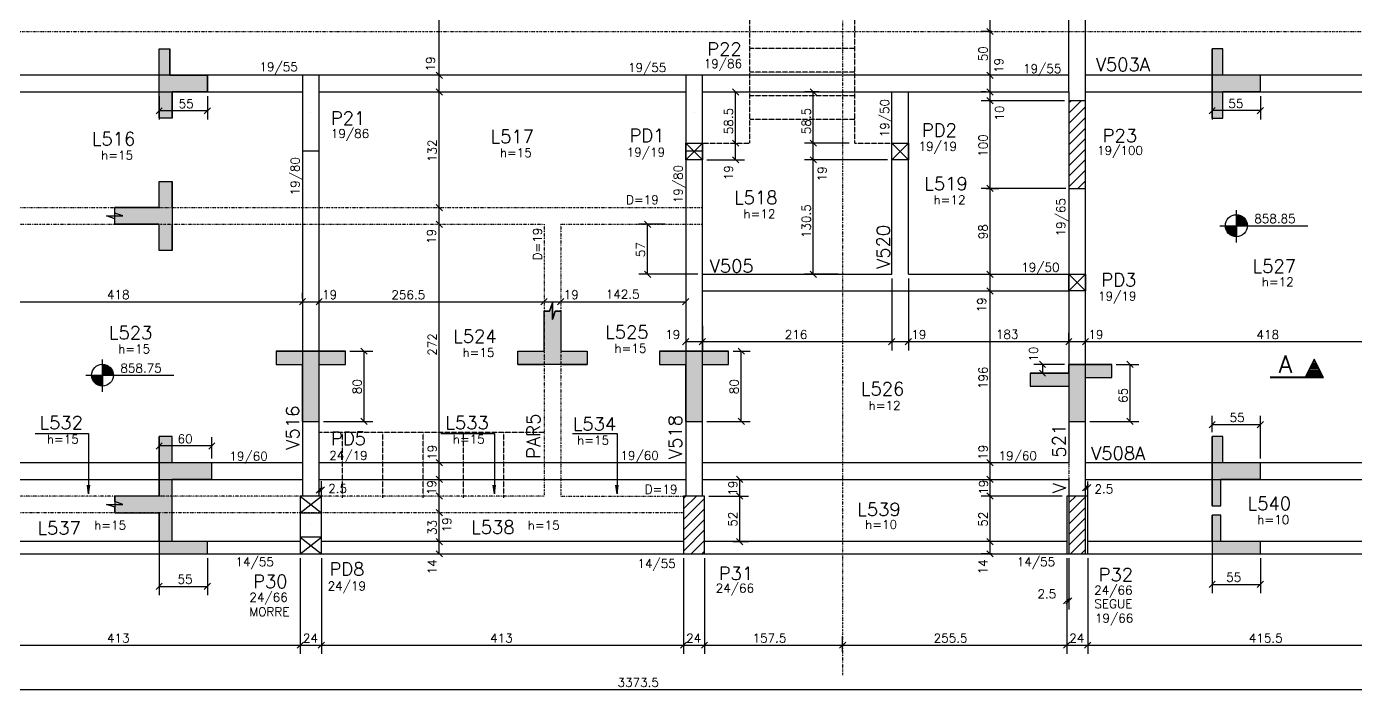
# Model space of a CAD drawing. Extents: x 715 to 5965, y 191 to 4191.
# Drawn here: x 2363 to 3879, y 2534 to 3290 of the extents above; entities that cross this region are included whole.
import ezdxf

# ---------------------------------------------------------------- set-up
doc = ezdxf.new("R2010")
doc.units = 0
doc.header["$MEASUREMENT"] = 0
doc.linetypes.add('ESTILO_TQS_0004', pattern=[2, 0.5, -0.4, 0.1, -0.4, 0.1, -0.5])
doc.linetypes.add('ESTILO_TQS_0005', pattern=[0.4, 0.3, -0.1])
for name, color, linetype in [('2', 2, 'CONTINUOUS'), ('3', 3, 'CONTINUOUS'), ('4', 4, 'CONTINUOUS'), ('6', 6, 'CONTINUOUS'), ('7', 7, 'CONTINUOUS'), ('8', 8, 'CONTINUOUS'), ('9', 9, 'CONTINUOUS')]:
    doc.layers.add(name, color=color, linetype=linetype)
doc.styles.get("Standard").update_dxf_attribs({"font": 'ROMANS.SHX'})

msp = doc.modelspace()

# ---------------------------------------------------------------- linework, layer by layer
at = {"layer": '2', "linetype": 'Continuous'}
for p, q in [((3465.757839, 3281.079966), (3458.686771, 3288.151034)), ((3465.757839, 3281.079966), (3458.686771, 3288.151034)), ((2837.57233, 3231.079966), (2830.501263, 3238.151034)), ((2837.57233, 3231.079966), (2830.501263, 3238.151034)), ((3465.757839, 3231.079966), (3458.686771, 3238.151034)), ((3465.757839, 3231.079966), (3458.686771, 3238.151034)), ((2837.57233, 3212.079966), (2830.501263, 3219.151034)), ((2837.57233, 3212.079966), (2830.501263, 3219.151034)), ((2837.57233, 3212.079966), (2830.501263, 3219.151034)), ((3175.588624, 3212.079966), (3168.517556, 3219.151034)), ((3264.173933, 3212.079966), (3257.102866, 3219.151034)), ((3465.757839, 3212.079966), (3458.686771, 3219.151034)), ((3465.757839, 3212.079966), (3458.686771, 3219.151034)), ((3465.757839, 3202.079966), (3458.686771, 3209.151034)), ((3465.757839, 3202.079966), (3458.686771, 3209.151034)), ((3719.061385, 3197.865238), (3711.990317, 3190.79417)), ((3774.061385, 3197.865238), (3766.990317, 3190.79417)), ((2518.148264, 3197.670561), (2511.077196, 3190.599493)), ((2573.148264, 3197.670561), (2566.077196, 3190.599493)), ((2687.6105, 3191.6155), (2687.6105, 3191.6155)), ((3124.6105, 3191.6155), (3124.6105, 3191.6155)), ((3175.588624, 3153.579966), (3168.517556, 3160.651034)), ((3175.588624, 3153.579966), (3168.517556, 3160.651034)), ((3264.173933, 3153.579966), (3257.102866, 3160.651034)), ((3264.173933, 3153.579966), (3257.102866, 3160.651034)), ((3561.6105, 3155.6155), (3561.6105, 3155.6155)), ((3175.588624, 3134.579966), (3168.517556, 3141.651034)), ((3264.173933, 3134.579966), (3257.102866, 3141.651034)), ((3264.173933, 3134.579966), (3257.102866, 3141.651034)), ((3465.757839, 3102.079966), (3458.686771, 3109.151034)), ((3465.757839, 3102.079966), (3458.686771, 3109.151034)), ((3465.757839, 3102.079966), (3458.686771, 3109.151034)), ((2837.57233, 3080.079966), (2830.501263, 3087.151034)), ((2837.57233, 3080.079966), (2830.501263, 3087.151034)), ((2837.57233, 3061.079966), (2830.501263, 3068.151034)), ((2837.57233, 3061.079966), (2830.501263, 3068.151034)), ((3075.204661, 3061.079966), (3068.133594, 3068.151034)), ((3075.204661, 3004.079966), (3068.133594, 3011.151034)), ((3264.173933, 3004.079966), (3257.102866, 3011.151034)), ((3465.757839, 3004.079966), (3458.686771, 3011.151034)), ((3465.757839, 3004.079966), (3458.686771, 3011.151034)), ((3465.757839, 2985.079966), (3458.686771, 2992.151034)), ((3465.757839, 2985.079966), (3458.686771, 2992.151034)), ((2674.574966, 2972.778948), (2681.646034, 2979.850016)), ((2674.574966, 2972.778948), (2681.646034, 2979.850016)), ((2693.574966, 2972.778948), (2700.646034, 2979.850016)), ((2693.574966, 2972.778948), (2700.646034, 2979.850016)), ((2950.074966, 2972.778948), (2957.146034, 2979.850016)), ((2950.074966, 2972.778948), (2957.146034, 2979.850016)), ((2969.074966, 2972.778948), (2976.146034, 2979.850016)), ((2969.074966, 2972.778948), (2976.146034, 2979.850016)), ((3111.574966, 2972.778948), (3118.646034, 2979.850016)), ((3111.574966, 2927.242188), (3118.646034, 2934.313256)), ((3130.574966, 2927.242188), (3137.646034, 2934.313256)), ((3130.574966, 2927.242188), (3137.646034, 2934.313256)), ((3346.575082, 2927.242188), (3353.64615, 2934.313256)), ((3346.575082, 2927.242188), (3353.64615, 2934.313256)), ((3365.575082, 2927.242188), (3372.64615, 2934.313256)), ((3365.575082, 2927.242188), (3372.64615, 2934.313256)), ((3548.574966, 2927.242188), (3555.646034, 2934.313256)), ((3548.574966, 2927.242188), (3555.646034, 2934.313256)), ((3567.574966, 2927.242188), (3574.646034, 2934.313256)), ((3567.574966, 2927.242188), (3574.646034, 2934.313256)), ((2751.854482, 2916.29555), (2744.783414, 2923.366618)), ((3181.987086, 2916.29555), (3174.916018, 2923.366618)), ((3518.501176, 2908.366618), (3525.572244, 2901.29555)), ((3518.501176, 2898.366618), (3525.572244, 2891.29555)), ((3625.433886, 2901.29555), (3618.362818, 2908.366618)), ((2751.854482, 2836.29555), (2744.783414, 2843.366618)), ((3181.987086, 2836.29555), (3174.916018, 2843.366618)), ((3625.433886, 2836.29555), (3618.362818, 2843.366618)), ((3711.990317, 2832.579481), (3719.061385, 2839.650549)), ((3711.990317, 2832.579481), (3719.061385, 2839.650549)), ((3766.990317, 2832.579481), (3774.061385, 2839.650549)), ((3766.990317, 2832.579481), (3774.061385, 2839.650549)), ((2518.148264, 2815.287384), (2511.077196, 2808.216316)), ((2578.148264, 2815.287384), (2571.077196, 2808.216316)), ((2837.57233, 2789.079966), (2830.501263, 2796.151034)), ((2837.57233, 2789.079966), (2830.501263, 2796.151034)), ((2837.57233, 2789.079966), (2830.501263, 2796.151034)), ((3465.757839, 2789.079966), (3458.686771, 2796.151034)), ((3465.757839, 2789.079966), (3458.686771, 2796.151034)), ((3465.757839, 2789.079966), (3458.686771, 2796.151034)), ((2837.57233, 2770.079966), (2830.501263, 2777.151034)), ((2837.57233, 2770.079966), (2830.501263, 2777.151034)), ((2837.57233, 2770.079966), (2830.501263, 2777.151034)), ((3180.296562, 2770.079966), (3173.225494, 2777.151034)), ((3465.757839, 2770.079966), (3458.686771, 2777.151034)), ((3465.757839, 2770.079966), (3458.686771, 2777.151034)), ((2700.646034, 2765.0201), (2693.574966, 2757.949032)), ((2703.146034, 2765.0201), (2696.074966, 2757.949032)), ((3574.646034, 2767.803087), (3567.574966, 2760.732019)), ((3577.146034, 2767.803087), (3570.074966, 2760.732019)), ((2837.57233, 2751.079966), (2830.501263, 2758.151034)), ((2837.57233, 2751.079966), (2830.501263, 2758.151034)), ((3180.296562, 2751.079966), (3173.225494, 2758.151034)), ((3180.296562, 2751.079966), (3173.225494, 2758.151034)), ((3465.757839, 2751.079966), (3458.686771, 2758.151034)), ((3465.757839, 2751.079966), (3458.686771, 2758.151034)), ((2837.57233, 2732.079966), (2830.501263, 2739.151034)), ((2837.57233, 2732.079966), (2830.501263, 2739.151034)), ((2687.6105, 2721.6155), (2687.6105, 2721.6155)), ((3124.6105, 2721.6155), (3124.6105, 2721.6155)), ((3561.6105, 2721.6155), (3561.6105, 2721.6155)), ((2837.57233, 2699.079966), (2830.501263, 2706.151034)), ((2837.57233, 2699.079966), (2830.501263, 2706.151034)), ((2837.57233, 2699.079966), (2830.501263, 2706.151034)), ((3180.296562, 2699.079966), (3173.225494, 2706.151034)), ((3465.757839, 2699.079966), (3458.686771, 2706.151034)), ((3465.757839, 2699.079966), (3458.686771, 2706.151034)), ((2837.57233, 2685.079966), (2830.501263, 2692.151034)), ((3465.757839, 2685.079966), (3458.686771, 2692.151034)), ((2511.077196, 2648.038343), (2518.148264, 2655.109411)), ((2511.077196, 2648.038343), (2518.148264, 2655.109411)), ((2566.077196, 2648.038343), (2573.148264, 2655.109411)), ((3711.990317, 2650.356923), (3719.061385, 2657.42799)), ((3711.990317, 2650.356923), (3719.061385, 2657.42799)), ((3766.990317, 2650.356923), (3774.061385, 2657.42799)), ((3553.146034, 2638.539676), (3546.074966, 2631.468608)), ((3555.646034, 2638.539676), (3548.574966, 2631.468608)), ((2672.074966, 2581.028585), (2679.146034, 2588.099652)), ((2672.074966, 2581.028585), (2679.146034, 2588.099652)), ((2696.074966, 2581.028585), (2703.146034, 2588.099652)), ((2696.074966, 2581.028585), (2703.146034, 2588.099652)), ((3109.074966, 2581.028585), (3116.146034, 2588.099652)), ((3109.074966, 2581.028585), (3116.146034, 2588.099652)), ((3133.074966, 2581.028585), (3140.146034, 2588.099652)), ((3133.074966, 2581.028585), (3140.146034, 2588.099652)), ((3290.574966, 2581.028585), (3297.646034, 2588.099652)), ((3290.574966, 2581.028585), (3297.646034, 2588.099652)), ((3546.074966, 2581.028585), (3553.146034, 2588.099652)), ((3546.074966, 2581.028585), (3553.146034, 2588.099652)), ((3570.074966, 2581.028585), (3577.146034, 2588.099652)), ((3570.074966, 2581.028585), (3577.146034, 2588.099652))]:
    msp.add_line(p, q, dxfattribs=at)
at = {"layer": '3', "linetype": 'Continuous'}
for p, q in [((3552.1105, 3215.6155), (3552.1105, 3386.6155)), ((3571.1105, 3205.6155), (3571.1105, 3386.6155)), ((3350.110616, 3007.6155), (3350.110616, 3215.6155)), ((3369.110616, 3007.6155), (3369.110616, 3215.6155)), ((3552.1105, 3191.486042), (3566.239958, 3205.6155)), ((3552.1105, 3203.506857), (3554.219143, 3205.6155)), ((3552.1105, 3179.465226), (3571.1105, 3198.465226)), ((3552.1105, 3167.444411), (3571.1105, 3186.444411)), ((3552.1105, 3155.423596), (3571.1105, 3174.423596)), ((3552.1105, 3143.40278), (3571.1105, 3162.40278)), ((3552.1105, 3131.381965), (3571.1105, 3150.381965)), ((3552.1105, 3119.36115), (3571.1105, 3138.36115)), ((3552.1105, 3107.340335), (3571.1105, 3126.340335)), ((3562.406481, 3105.6155), (3571.1105, 3114.319519)), ((3743.140028, 3043.891397), (3743.140028, 3080.746453)), ((3724.091134, 3062.998029), (3824.477898, 3062.998029)), ((3743.13998, 3062.205227), (3730.63998, 3062.205227)), ((3730.640028, 3062.998029), (3755.640028, 3062.998029)), ((3743.13998, 3061.412378), (3730.740974, 3061.412378)), ((3743.140028, 3075.498029), (3743.140028, 3050.498029)), ((3743.140028, 3074.890681), (3746.989153, 3074.890681)), ((3743.140028, 3074.097832), (3748.88849, 3074.097832)), ((3743.140028, 3073.304983), (3750.212286, 3073.304983)), ((3743.140028, 3072.512122), (3751.247547, 3072.512122)), ((3743.140028, 3071.719333), (3752.094887, 3071.719333)), ((3743.140028, 3070.926483), (3752.803896, 3070.926483)), ((3743.140028, 3070.133622), (3753.403232, 3070.133622)), ((3743.140028, 3069.340773), (3753.911255, 3069.340773)), ((3743.140028, 3068.547924), (3754.340408, 3068.547924)), ((3743.140028, 3067.755075), (3754.699466, 3067.755075)), ((3743.140028, 3066.962226), (3754.994772, 3066.962226)), ((3743.140028, 3066.169425), (3755.231045, 3066.169425)), ((3743.140028, 3065.376576), (3755.411623, 3065.376576)), ((3743.140028, 3064.583727), (3755.539034, 3064.583727)), ((3743.140028, 3063.790878), (3755.640028, 3063.790878)), ((3743.13998, 3060.619529), (3730.868337, 3060.619529)), ((3743.13998, 3059.82668), (3731.048963, 3059.82668)), ((3743.13998, 3059.033879), (3731.285236, 3059.033879)), ((3743.13998, 3058.240982), (3731.580541, 3058.240982)), ((3743.13998, 3057.448181), (3731.9396, 3057.448181)), ((3743.13998, 3056.655331), (3732.368753, 3056.655331)), ((3743.13998, 3055.862482), (3732.876775, 3055.862482)), ((3743.13998, 3055.069633), (3733.47616, 3055.069633)), ((3743.13998, 3054.276832), (3734.185121, 3054.276832)), ((3743.13998, 3053.483923), (3735.032461, 3053.483923)), ((3743.13998, 3052.691122), (3736.067722, 3052.691122)), ((3743.13998, 3051.898273), (3737.391517, 3051.898273)), ((3743.13998, 3051.105424), (3739.290903, 3051.105424)), ((3134.1105, 3007.6155), (3350.110616, 3007.6155)), ((3369.110616, 3007.6155), (3552.1105, 3007.6155)), ((3134.1105, 2988.6155), (3552.1105, 2988.6155)), ((2449.938842, 2873.351133), (2449.938842, 2910.206189)), ((2449.938842, 2904.957765), (2449.938842, 2879.957765)), ((2449.938842, 2904.350417), (2453.787967, 2904.350417)), ((2449.938842, 2903.557568), (2455.687305, 2903.557568)), ((2449.938842, 2902.764719), (2457.0111, 2902.764719)), ((2449.938842, 2901.971858), (2458.046362, 2901.971858)), ((2449.938842, 2901.179068), (2458.893701, 2901.179068)), ((2449.938842, 2900.386219), (2459.60271, 2900.386219)), ((2449.938842, 2899.593358), (2460.202047, 2899.593358)), ((2449.938842, 2898.800509), (2460.710069, 2898.800509)), ((2449.938842, 2898.00766), (2461.139223, 2898.00766)), ((2449.938842, 2897.214811), (2461.498281, 2897.214811)), ((2449.938842, 2896.421962), (2461.793586, 2896.421962)), ((2449.938842, 2895.629161), (2462.029859, 2895.629161)), ((2449.938842, 2894.836312), (2462.210437, 2894.836312)), ((2430.889949, 2892.457765), (2531.276712, 2892.457765)), ((2449.938795, 2891.664963), (2437.438795, 2891.664963)), ((2437.438842, 2892.457765), (2462.438842, 2892.457765)), ((2449.938795, 2890.872114), (2437.539789, 2890.872114)), ((2449.938795, 2890.079265), (2437.667152, 2890.079265)), ((2449.938795, 2889.286416), (2437.847778, 2889.286416)), ((2449.938795, 2888.493615), (2438.084051, 2888.493615)), ((2449.938795, 2887.700718), (2438.379356, 2887.700718)), ((2449.938795, 2886.907916), (2438.738414, 2886.907916)), ((2449.938795, 2886.115067), (2439.167568, 2886.115067)), ((2449.938795, 2885.322218), (2439.67559, 2885.322218)), ((2449.938795, 2884.529369), (2440.274974, 2884.529369)), ((2449.938795, 2883.736568), (2440.983936, 2883.736568)), ((2449.938795, 2882.943659), (2441.831276, 2882.943659)), ((2449.938795, 2882.150858), (2442.866537, 2882.150858)), ((2449.938795, 2881.358009), (2444.190332, 2881.358009)), ((2449.938795, 2880.56516), (2446.089717, 2880.56516)), ((2449.938842, 2894.043463), (2462.337848, 2894.043463)), ((2449.938842, 2893.250614), (2462.438842, 2893.250614)), ((3112.6105, 2739.965226), (3127.260774, 2754.6155)), ((3112.6105, 2751.986042), (3115.239958, 2754.6155)), ((3112.6105, 2727.944411), (3136.6105, 2751.944411)), ((3552.1105, 2746.715876), (3560.010124, 2754.6155)), ((3552.1105, 2734.695061), (3571.1105, 2753.695061)), ((3112.6105, 2715.923596), (3136.6105, 2739.923596)), ((3112.6105, 2703.90278), (3136.6105, 2727.90278)), ((3552.1105, 2722.674246), (3571.1105, 2741.674246)), ((3552.1105, 2710.65343), (3571.1105, 2729.65343)), ((3112.6105, 2691.881965), (3136.6105, 2715.881965)), ((3552.1105, 2698.632615), (3571.1105, 2717.632615)), ((3121.36485, 2688.6155), (3136.6105, 2703.86115)), ((3554.1142, 2688.6155), (3571.1105, 2705.6118)), ((3133.385665, 2688.6155), (3136.6105, 2691.840335)), ((3566.135015, 2688.6155), (3571.1105, 2693.590985))]:
    msp.add_line(p, q, dxfattribs=at)
at = {"layer": '3', "linetype": 'ESTILO_TQS_0004'}
for p, q in [((1398.6105, 3083.6155), (3134.1105, 3083.6155)), ((1443.6105, 3064.6155), (2953.6105, 3064.6155)), ((2953.6105, 3064.6155), (2953.6105, 2754.6155)), ((2972.6105, 3064.6155), (2972.6105, 2754.6155)), ((2972.6105, 3064.6155), (3134.1105, 3064.6155)), ((3552.1105, 2792.6155), (3552.1105, 2773.6155)), ((2972.6105, 2754.6155), (3112.6105, 2754.6155)), ((3112.6105, 2735.6155), (1655.612495, 2735.6155))]:
    msp.add_line(p, q, dxfattribs=at)
at = {"layer": '3', "linetype": 'Continuous'}
for points in [[(2678.1105, 3234.6155), (2260.1105, 3234.6155)], [(3115.1105, 3234.6155), (2697.1105, 3234.6155)], [(3552.1105, 3234.6155), (3134.1105, 3234.6155)], [(4008.1105, 3234.6155), (3571.1105, 3234.6155)], [(2260.1105, 3215.6155), (2678.1105, 3215.6155)], [(2697.1105, 3215.6155), (3115.1105, 3215.6155)], [(3134.1105, 3215.6155), (3552.1105, 3215.6155)], [(3552.1105, 3215.6155), (3552.1105, 3205.6155)], [(3571.1105, 3215.6155), (3989.1105, 3215.6155)], [(3571.1105, 3205.6155), (3571.1105, 3215.6155)], [(2678.1105, 3148.6155), (2678.1105, 2773.6155)], [(2697.1105, 2773.6155), (2697.1105, 3148.6155)], [(3115.1105, 3148.6155), (3115.1105, 2773.6155)], [(3134.1105, 2773.6155), (3134.1105, 3148.6155)], [(3552.1105, 3105.6155), (3552.1105, 2792.6155)], [(3571.1105, 2773.6155), (3571.1105, 3105.6155)], [(2678.1105, 2792.6155), (2260.1105, 2792.6155)], [(3115.1105, 2792.6155), (2697.1105, 2792.6155)], [(3552.1105, 2792.6155), (3134.1105, 2792.6155)], [(3989.1105, 2792.6155), (3571.1105, 2792.6155)], [(2260.1105, 2773.6155), (2678.1105, 2773.6155)], [(2678.1105, 2773.6155), (2678.1105, 2754.6155)], [(2697.1105, 2773.6155), (3115.1105, 2773.6155)], [(2697.1105, 2754.6155), (2697.1105, 2773.6155)], [(3115.1105, 2773.6155), (3115.1105, 2754.6155)], [(3134.1105, 2773.6155), (3552.1105, 2773.6155)], [(3134.1105, 2754.6155), (3134.1105, 2773.6155)], [(3552.1105, 2773.6155), (3552.1105, 2754.6155)], [(3571.1105, 2773.6155), (3989.1105, 2773.6155)], [(3571.1105, 2754.6155), (3571.1105, 2773.6155)], [(2675.6105, 2702.6155), (2262.6105, 2702.6155)], [(3112.6105, 2702.6155), (2699.6105, 2702.6155)], [(3549.6105, 2702.6155), (3136.6105, 2702.6155)], [(3989.1105, 2702.6155), (3573.6105, 2702.6155)], [(2262.6105, 2688.6155), (2675.6105, 2688.6155)], [(2699.6105, 2688.6155), (3112.6105, 2688.6155)], [(3136.6105, 2688.6155), (3549.6105, 2688.6155)], [(3573.6105, 2688.6155), (3989.1105, 2688.6155)]]:
    msp.add_lwpolyline(points, dxfattribs=at)
at = {"layer": '3', "linetype": 'ESTILO_TQS_0004'}
msp.add_lwpolyline([(2953.6105, 2754.6155), (1665.291712, 2754.6155), (1443.6105, 2964.451151)], dxfattribs=at)
at = {"layer": '3', "linetype": 'Continuous'}
for centre in [(3743.140028, 3062.998029), (2449.938842, 2892.457765)]:
    msp.add_circle(centre, 12.5, dxfattribs=at)
at = {"layer": '6', "linetype": 'Continuous'}
for p, q in [((2514.61273, 3234.6155), (2514.61273, 3264.6155)), ((2526.61273, 3234.6155), (2526.61273, 3264.6155)), ((3715.525851, 3234.6155), (3715.525851, 3264.6155)), ((3727.525851, 3234.6155), (3727.525851, 3264.6155)), ((2514.61273, 3215.6155), (2514.61273, 3234.6155)), ((2569.61273, 3234.6155), (2526.61273, 3234.6155)), ((2569.61273, 3215.6155), (2569.61273, 3234.6155)), ((3715.525851, 3215.6155), (3715.525851, 3234.6155)), ((3770.525851, 3234.6155), (3727.525851, 3234.6155)), ((3770.525851, 3215.6155), (3770.525851, 3234.6155)), ((2514.61273, 3185.6155), (2514.61273, 3215.6155)), ((2529.61273, 3185.6155), (2529.61273, 3215.6155)), ((2569.61273, 3215.6155), (2529.61273, 3215.6155)), ((3715.525851, 3185.6155), (3715.525851, 3215.6155)), ((3727.525851, 3185.6155), (3727.525851, 3215.6155)), ((3770.525851, 3215.6155), (3727.525851, 3215.6155)), ((2514.61273, 3083.6155), (2514.61273, 3113.6155)), ((2529.61273, 3083.6155), (2529.61273, 3113.6155)), ((2514.61273, 3083.6155), (2463.870416, 3083.6155)), ((2529.61273, 3083.6155), (2529.61273, 3064.6155)), ((2463.870416, 3064.6155), (2514.61273, 3064.6155)), ((2514.61273, 3034.6155), (2514.61273, 3064.6155)), ((2514.61273, 3063.6155), (2514.61273, 3063.6155)), ((2529.61273, 3034.6155), (2529.61273, 3064.6155)), ((2953.6105, 2919.831084), (2953.6105, 2965.590326)), ((2972.6105, 2965.590326), (2972.6105, 2919.831084)), ((2648.1105, 2919.831084), (2678.1105, 2919.831084)), ((2678.1105, 2919.831084), (2697.1105, 2919.831084)), ((2697.1105, 2919.831084), (2727.1105, 2919.831084)), ((2923.6105, 2919.831084), (2953.6105, 2919.831084)), ((2972.6105, 2919.831084), (3002.6105, 2919.831084)), ((3085.1105, 2919.831084), (3115.1105, 2919.831084)), ((3115.1105, 2919.831084), (3134.1105, 2919.831084)), ((3134.1105, 2919.831084), (3164.1105, 2919.831084)), ((3832.028605, 2910.73392), (3821.70126, 2890.079224)), ((3832.028605, 2910.538768), (3821.798809, 2890.079271)), ((3842.399402, 2889.99232), (3832.028605, 2910.73392)), ((3842.258354, 2890.079224), (3832.028605, 2910.538822)), ((2648.1105, 2904.831084), (2678.1105, 2904.831084)), ((2678.1105, 2839.831084), (2678.1105, 2904.831084)), ((2697.1105, 2839.831084), (2697.1105, 2904.831084)), ((2697.1105, 2904.831084), (2727.1105, 2904.831084)), ((2923.6105, 2904.831084), (2953.6105, 2904.831084)), ((2972.6105, 2904.831084), (2953.6105, 2904.831084)), ((2972.6105, 2904.831084), (3002.6105, 2904.831084)), ((3085.1105, 2904.831084), (3115.1105, 2904.831084)), ((3115.1105, 2839.831084), (3115.1105, 2904.831084)), ((3134.1105, 2839.831084), (3134.1105, 2904.831084)), ((3134.1105, 2904.831084), (3164.1105, 2904.831084)), ((3507.94329, 2894.831084), (3552.1105, 2894.831084)), ((3552.1105, 2904.831084), (3571.1105, 2904.831084)), ((3552.1105, 2894.831084), (3552.1105, 2904.831084)), ((3571.1105, 2904.831084), (3601.1105, 2904.831084)), ((3840.006156, 2894.778823), (3824.051054, 2894.778823)), ((3839.208354, 2896.374321), (3824.848803, 2896.374321)), ((3838.410606, 2897.969871), (3825.646551, 2897.969871)), ((3837.612857, 2899.565369), (3826.4443, 2899.565369)), ((3836.815103, 2901.160872), (3827.24206, 2901.160872)), ((3836.017354, 2902.756369), (3828.039809, 2902.756369)), ((3835.219605, 2904.351872), (3828.837557, 2904.351872)), ((3834.421857, 2905.947369), (3829.635306, 2905.947369)), ((3833.624102, 2907.54292), (3830.433054, 2907.54292)), ((3832.826354, 2909.138423), (3831.067403, 2909.138423)), ((3507.94329, 2879.831084), (3552.1105, 2879.831084)), ((3552.1105, 2879.831084), (3552.1105, 2839.831084)), ((3571.1105, 2839.831084), (3571.1105, 2889.831084)), ((3571.1105, 2889.831084), (3601.1105, 2889.831084)), ((3842.258354, 2890.079271), (3781.601651, 2890.079271)), ((3781.601651, 2889.99232), (3842.399402, 2889.99232)), ((3841.601654, 2891.587823), (3822.455509, 2891.587823)), ((3840.803905, 2893.18332), (3823.253305, 2893.18332)), ((2678.1105, 2839.831084), (2697.1105, 2839.831084)), ((3115.1105, 2839.831084), (3134.1105, 2839.831084)), ((3552.1105, 2839.831084), (3571.1105, 2839.831084)), ((2514.61273, 2792.6155), (2514.61273, 2822.6155)), ((2529.61273, 2792.6155), (2529.61273, 2822.6155)), ((3715.525851, 2792.6155), (3715.525851, 2822.6155)), ((3727.525851, 2792.6155), (3727.525851, 2822.6155)), ((2514.61273, 2773.6155), (2514.61273, 2792.6155)), ((2574.61273, 2792.6155), (2529.61273, 2792.6155)), ((2574.61273, 2773.6155), (2574.61273, 2792.6155)), ((3715.525851, 2773.6155), (3715.525851, 2792.6155)), ((3770.525851, 2792.6155), (3727.525851, 2792.6155)), ((3770.525851, 2773.6155), (3770.525851, 2792.6155)), ((2514.61273, 2773.6155), (2514.61273, 2773.6155)), ((2514.61273, 2754.6155), (2514.61273, 2773.6155)), ((2514.61273, 2773.6155), (2514.61273, 2773.6155)), ((2529.61273, 2733.6155), (2529.61273, 2773.6155)), ((2574.61273, 2773.6155), (2529.61273, 2773.6155)), ((3715.525851, 2773.6155), (3715.525851, 2773.6155)), ((3715.525851, 2743.6155), (3715.525851, 2773.6155)), ((3715.525851, 2773.6155), (3715.525851, 2773.6155)), ((3725.525851, 2743.6155), (3725.525851, 2773.6155)), ((3770.525851, 2773.6155), (3725.525851, 2773.6155)), ((2514.61273, 2754.6155), (2463.870416, 2754.6155)), ((2463.870416, 2735.6155), (2514.61273, 2735.6155)), ((2514.61273, 2702.6155), (2514.61273, 2735.6155)), ((2514.61273, 2734.6155), (2514.61273, 2734.6155)), ((2529.61273, 2702.6155), (2529.61273, 2733.6155)), ((3715.525851, 2732.6155), (3715.525851, 2732.6155)), ((3715.525851, 2702.6155), (3715.525851, 2732.6155)), ((3725.525851, 2702.6155), (3725.525851, 2732.6155)), ((2514.61273, 2702.6155), (2514.61273, 2702.6155)), ((2514.61273, 2702.6155), (2514.61273, 2688.6155)), ((2569.61273, 2702.6155), (2529.61273, 2702.6155)), ((2569.61273, 2688.6155), (2569.61273, 2702.6155)), ((3715.525851, 2702.6155), (3715.525851, 2702.6155)), ((3715.525851, 2702.6155), (3715.525851, 2688.6155)), ((3770.525851, 2702.6155), (3725.525851, 2702.6155)), ((3770.525851, 2688.6155), (3770.525851, 2702.6155)), ((2514.61273, 2688.6155), (2569.61273, 2688.6155)), ((3715.525851, 2688.6155), (3770.525851, 2688.6155))]:
    msp.add_line(p, q, dxfattribs=at)
at = {"layer": '7', "linetype": 'Continuous'}
for points in [[(2678.1105, 3148.6155), (2697.1105, 3148.6155), (2697.1105, 3234.6155), (2678.1105, 3234.6155), (2678.1105, 3148.6155)], [(3115.1105, 3148.6155), (3134.1105, 3148.6155), (3134.1105, 3234.6155), (3115.1105, 3234.6155), (3115.1105, 3148.6155)], [(3552.1105, 3105.6155), (3571.1105, 3105.6155), (3571.1105, 3205.6155), (3552.1105, 3205.6155), (3552.1105, 3105.6155)], [(3115.1105, 3157.1155), (3134.1105, 3157.1155), (3134.1105, 3138.1155), (3115.1105, 3138.1155), (3115.1105, 3157.1155)], [(3350.110616, 3157.1155), (3369.110616, 3157.1155), (3369.110616, 3138.1155), (3350.110616, 3138.1155), (3350.110616, 3157.1155)], [(3552.1105, 3007.6155), (3571.1105, 3007.6155), (3571.1105, 2988.6155), (3552.1105, 2988.6155), (3552.1105, 3007.6155)], [(2675.6105, 2688.6155), (2699.6105, 2688.6155), (2699.6105, 2754.6155), (2675.6105, 2754.6155), (2675.6105, 2688.6155)], [(2675.6105, 2735.6155), (2699.6105, 2735.6155), (2699.6105, 2754.6155), (2675.6105, 2754.6155), (2675.6105, 2735.6155)], [(3112.6105, 2688.6155), (3136.6105, 2688.6155), (3136.6105, 2754.6155), (3112.6105, 2754.6155), (3112.6105, 2688.6155)], [(3549.6105, 2688.6155), (3573.6105, 2688.6155), (3573.6105, 2754.6155), (3549.6105, 2754.6155), (3549.6105, 2688.6155)], [(3552.1105, 2688.6155), (3571.1105, 2688.6155), (3571.1105, 2754.6155), (3552.1105, 2754.6155), (3552.1105, 2688.6155)], [(2675.6105, 2688.6155), (2699.6105, 2688.6155), (2699.6105, 2707.6155), (2675.6105, 2707.6155), (2675.6105, 2688.6155)]]:
    msp.add_lwpolyline(points, dxfattribs=at)
at = {"layer": '8', "linetype": 'Continuous'}
for points in [[(2526.61273, 3264.6155), (2526.61273, 3234.6155), (2569.61273, 3234.6155), (2569.61273, 3215.6155), (2529.61273, 3215.6155), (2529.61273, 3185.6155), (2514.61273, 3185.6155), (2514.61273, 3264.6155), (2526.61273, 3264.6155)], [(3715.525851, 3185.6155), (3727.525851, 3185.6155), (3727.525851, 3215.6155), (3770.525851, 3215.6155), (3770.525851, 3234.6155), (3727.525851, 3234.6155), (3727.525851, 3264.6155), (3715.525851, 3264.6155), (3715.525851, 3185.6155)], [(2463.870416, 3083.6155), (2514.61273, 3083.6155), (2514.61273, 3113.6155), (2529.61273, 3113.6155), (2529.61273, 3034.6155), (2514.61273, 3034.6155), (2514.61273, 3064.6155), (2463.870416, 3064.6155), (2463.870416, 3083.6155)], [(2923.6105, 2919.831084), (2953.6105, 2919.831084), (2953.6105, 2965.590326), (2959.943827, 2965.590326), (2963.1105, 2975.090326), (2963.1105, 2956.090326), (2966.277155, 2965.590326), (2972.6105, 2965.590326), (2972.6105, 2919.831084), (3002.6105, 2919.831084), (3002.6105, 2904.831084), (2923.6105, 2904.831084), (2923.6105, 2919.831084)], [(2648.1105, 2919.831084), (2648.1105, 2904.831084), (2678.1105, 2904.831084), (2678.1105, 2839.831084), (2697.1105, 2839.831084), (2697.1105, 2904.831084), (2727.1105, 2904.831084), (2727.1105, 2919.831084), (2648.1105, 2919.831084)], [(3085.1105, 2919.831084), (3085.1105, 2904.831084), (3115.1105, 2904.831084), (3115.1105, 2839.831084), (3134.1105, 2839.831084), (3134.1105, 2904.831084), (3164.1105, 2904.831084), (3164.1105, 2919.831084), (3085.1105, 2919.831084)], [(3601.1105, 2904.831084), (3552.1105, 2904.831084), (3552.1105, 2894.831084), (3507.94329, 2894.831084), (3507.94329, 2879.831084), (3552.1105, 2879.831084), (3552.1105, 2839.831084), (3571.1105, 2839.831084), (3571.1105, 2889.831084), (3601.1105, 2889.831084), (3601.1105, 2904.831084)], [(2514.61273, 2822.6155), (2514.61273, 2754.6155), (2463.870416, 2754.6155), (2463.870416, 2735.6155), (2514.61273, 2735.6155), (2514.61273, 2702.6155), (2514.61273, 2688.6155), (2569.61273, 2688.6155), (2569.61273, 2702.6155), (2529.61273, 2702.6155), (2529.61273, 2773.6155), (2574.61273, 2773.6155), (2574.61273, 2792.6155), (2529.61273, 2792.6155), (2529.61273, 2822.6155), (2514.61273, 2822.6155)], [(3715.525851, 2743.6155), (3725.525851, 2743.6155), (3725.525851, 2773.6155), (3770.525851, 2773.6155), (3770.525851, 2792.6155), (3727.525851, 2792.6155), (3727.525851, 2822.6155), (3715.525851, 2822.6155), (3715.525851, 2773.6155), (3715.525851, 2743.6155)], [(3715.525851, 2688.6155), (3770.525851, 2688.6155), (3770.525851, 2702.6155), (3725.525851, 2702.6155), (3725.525851, 2732.6155), (3715.525851, 2732.6155), (3715.525851, 2702.6155), (3715.525851, 2688.6155)]]:
    msp.add_lwpolyline(points, dxfattribs=at)
for points in [[(2514.61273, 3264.6155), (2526.61273, 3264.6155), (2514.61273, 3185.6155)], [(2526.61273, 3264.6155), (2526.61273, 3234.6155), (2514.61273, 3185.6155)], [(3727.525851, 3185.6155), (3727.525851, 3264.6155), (3715.525851, 3264.6155)], [(3727.525851, 3185.6155), (3715.525851, 3264.6155), (3715.525851, 3185.6155)], [(3727.525851, 3185.6155), (3727.525851, 3264.6155), (3727.525851, 3215.6155)], [(3727.525851, 3264.6155), (3727.525851, 3234.6155), (3727.525851, 3215.6155)], [(2526.61273, 3234.6155), (2529.61273, 3185.6155), (2514.61273, 3185.6155)], [(2529.61273, 3185.6155), (2526.61273, 3234.6155), (2529.61273, 3215.6155)], [(2526.61273, 3234.6155), (2569.61273, 3234.6155), (2529.61273, 3215.6155)], [(2569.61273, 3234.6155), (2569.61273, 3215.6155), (2529.61273, 3215.6155)], [(3770.525851, 3215.6155), (3727.525851, 3234.6155), (3727.525851, 3215.6155)], [(3770.525851, 3215.6155), (3770.525851, 3234.6155), (3727.525851, 3234.6155)], [(2514.61273, 3113.6155), (2529.61273, 3113.6155), (2514.61273, 3083.6155)], [(2529.61273, 3113.6155), (2514.61273, 3034.6155), (2514.61273, 3083.6155)], [(2529.61273, 3113.6155), (2529.61273, 3034.6155), (2514.61273, 3034.6155)], [(2514.61273, 3064.6155), (2463.870416, 3064.6155), (2514.61273, 3083.6155)], [(2463.870416, 3064.6155), (2463.870416, 3083.6155), (2514.61273, 3083.6155)], [(2514.61273, 3034.6155), (2514.61273, 3064.6155), (2514.61273, 3083.6155)], [(2959.943827, 2965.590326), (2963.1105, 2975.090326), (2963.1105, 2956.090326)], [(2953.6105, 2919.831084), (2959.943827, 2965.590326), (2972.6105, 2919.831084)], [(2953.6105, 2919.831084), (2953.6105, 2965.590326), (2959.943827, 2965.590326)], [(2959.943827, 2965.590326), (2963.1105, 2956.090326), (2972.6105, 2919.831084)], [(2963.1105, 2956.090326), (2966.277155, 2965.590326), (2972.6105, 2919.831084)], [(2966.277155, 2965.590326), (2972.6105, 2965.590326), (2972.6105, 2919.831084)], [(2648.1105, 2919.831084), (2648.1105, 2904.831084), (2678.1105, 2904.831084)], [(2648.1105, 2919.831084), (2678.1105, 2904.831084), (2727.1105, 2919.831084)], [(2678.1105, 2904.831084), (2697.1105, 2904.831084), (2727.1105, 2919.831084)], [(2697.1105, 2904.831084), (2727.1105, 2904.831084), (2727.1105, 2919.831084)], [(2923.6105, 2904.831084), (2923.6105, 2919.831084), (3002.6105, 2904.831084)], [(2923.6105, 2919.831084), (2953.6105, 2919.831084), (3002.6105, 2904.831084)], [(3002.6105, 2904.831084), (2953.6105, 2919.831084), (2972.6105, 2919.831084)], [(3002.6105, 2919.831084), (3002.6105, 2904.831084), (2972.6105, 2919.831084)], [(3085.1105, 2919.831084), (3085.1105, 2904.831084), (3115.1105, 2904.831084)], [(3085.1105, 2919.831084), (3115.1105, 2904.831084), (3164.1105, 2919.831084)], [(3115.1105, 2904.831084), (3134.1105, 2904.831084), (3164.1105, 2919.831084)], [(3134.1105, 2904.831084), (3164.1105, 2904.831084), (3164.1105, 2919.831084)], [(2678.1105, 2839.831084), (2697.1105, 2839.831084), (2678.1105, 2904.831084)], [(2697.1105, 2839.831084), (2697.1105, 2904.831084), (2678.1105, 2904.831084)], [(3115.1105, 2839.831084), (3134.1105, 2839.831084), (3115.1105, 2904.831084)], [(3134.1105, 2839.831084), (3134.1105, 2904.831084), (3115.1105, 2904.831084)], [(3507.94329, 2879.831084), (3552.1105, 2879.831084), (3507.94329, 2894.831084)], [(3552.1105, 2879.831084), (3552.1105, 2894.831084), (3507.94329, 2894.831084)], [(3571.1105, 2839.831084), (3552.1105, 2904.831084), (3552.1105, 2894.831084)], [(3571.1105, 2889.831084), (3552.1105, 2904.831084), (3571.1105, 2839.831084)], [(3571.1105, 2889.831084), (3601.1105, 2904.831084), (3552.1105, 2904.831084)], [(3552.1105, 2839.831084), (3552.1105, 2894.831084), (3552.1105, 2879.831084)], [(3571.1105, 2839.831084), (3552.1105, 2894.831084), (3552.1105, 2839.831084)], [(3601.1105, 2889.831084), (3601.1105, 2904.831084), (3571.1105, 2889.831084)], [(2529.61273, 2702.6155), (2514.61273, 2822.6155), (2514.61273, 2735.6155)], [(2529.61273, 2773.6155), (2514.61273, 2822.6155), (2529.61273, 2702.6155)], [(2529.61273, 2773.6155), (2529.61273, 2822.6155), (2514.61273, 2822.6155)], [(2514.61273, 2735.6155), (2514.61273, 2822.6155), (2514.61273, 2754.6155)], [(2529.61273, 2792.6155), (2529.61273, 2822.6155), (2529.61273, 2773.6155)], [(3727.525851, 2822.6155), (3715.525851, 2822.6155), (3725.525851, 2773.6155)], [(3725.525851, 2773.6155), (3715.525851, 2822.6155), (3725.525851, 2743.6155)], [(3715.525851, 2822.6155), (3715.525851, 2773.6155), (3725.525851, 2743.6155)], [(3727.525851, 2792.6155), (3727.525851, 2822.6155), (3725.525851, 2773.6155)], [(2529.61273, 2773.6155), (2574.61273, 2773.6155), (2529.61273, 2792.6155)], [(2574.61273, 2773.6155), (2574.61273, 2792.6155), (2529.61273, 2792.6155)], [(3725.525851, 2773.6155), (3770.525851, 2773.6155), (3727.525851, 2792.6155)], [(3770.525851, 2773.6155), (3770.525851, 2792.6155), (3727.525851, 2792.6155)], [(3725.525851, 2743.6155), (3715.525851, 2773.6155), (3715.525851, 2743.6155)], [(2463.870416, 2754.6155), (2463.870416, 2735.6155), (2514.61273, 2754.6155)], [(2463.870416, 2735.6155), (2514.61273, 2735.6155), (2514.61273, 2754.6155)], [(2514.61273, 2688.6155), (2514.61273, 2735.6155), (2514.61273, 2702.6155)], [(2529.61273, 2702.6155), (2514.61273, 2735.6155), (2514.61273, 2688.6155)], [(3725.525851, 2732.6155), (3715.525851, 2732.6155), (3725.525851, 2702.6155)], [(3715.525851, 2732.6155), (3715.525851, 2702.6155), (3725.525851, 2702.6155)], [(2514.61273, 2688.6155), (2569.61273, 2688.6155), (2529.61273, 2702.6155)], [(2569.61273, 2688.6155), (2569.61273, 2702.6155), (2529.61273, 2702.6155)], [(3715.525851, 2702.6155), (3770.525851, 2688.6155), (3725.525851, 2702.6155)], [(3715.525851, 2702.6155), (3715.525851, 2688.6155), (3770.525851, 2688.6155)], [(3770.525851, 2688.6155), (3770.525851, 2702.6155), (3725.525851, 2702.6155)]]:
    msp.add_solid(points, dxfattribs=at)
at = {"layer": '9', "linetype": 'ESTILO_TQS_0004'}
for p, q in [((3294.1105, 3966.902051), (3294.1105, 2550.277091)), ((1116.41057, 3284.6155), (4997.668903, 3284.6155))]:
    msp.add_line(p, q, dxfattribs=at)
at = {"layer": '9', "linetype": 'Continuous'}
for p, q in [((2834.036797, 3234.6155), (2834.036797, 3386.6155)), ((3462.222305, 3284.6155), (3462.222305, 3386.6155)), ((3464.174724, 3284.6155), (3452.222305, 3284.6155)), ((3462.222305, 3234.6155), (3462.222305, 3284.6155)), ((2834.036797, 3215.6155), (2834.036797, 3234.6155)), ((3464.457499, 3234.6155), (3452.222305, 3234.6155)), ((3462.222305, 3215.6155), (3462.222305, 3234.6155)), ((2834.036797, 3083.6155), (2834.036797, 3215.6155)), ((3172.05309, 3157.1155), (3172.05309, 3215.6155)), ((3173.562577, 3215.6155), (3182.05309, 3215.6155)), ((3267.017766, 3215.6155), (3250.6384, 3215.6155)), ((3260.6384, 3157.1155), (3260.6384, 3215.6155)), ((3457.763869, 3215.6155), (3452.222305, 3215.6155)), ((3462.222305, 3205.6155), (3462.222305, 3215.6155)), ((2514.61273, 3210.6155), (2514.61273, 3184.135027)), ((2569.61273, 3210.6155), (2569.61273, 3184.135027)), ((3547.1105, 3205.6155), (3452.222305, 3205.6155)), ((3462.222305, 3105.6155), (3462.222305, 3205.6155)), ((3715.525851, 3210.6155), (3715.525851, 3184.329704)), ((3770.525851, 3210.6155), (3770.525851, 3184.329704)), ((2569.61273, 3194.135027), (2514.61273, 3194.135027)), ((3770.525851, 3194.329704), (3715.525851, 3194.329704)), ((3115.1105, 3157.1155), (3134.1105, 3138.1155)), ((3115.1105, 3138.1155), (3134.1105, 3157.1155)), ((3172.05309, 3138.1155), (3172.05309, 3157.1155)), ((3301.497707, 3157.1155), (3250.6384, 3157.1155)), ((3260.6384, 3138.1155), (3260.6384, 3157.1155)), ((3350.110616, 3157.1155), (3369.110616, 3138.1155)), ((3350.110616, 3138.1155), (3369.110616, 3157.1155)), ((3139.1105, 3138.1155), (3182.05309, 3138.1155)), ((3345.110616, 3138.1155), (3250.6384, 3138.1155)), ((3260.6384, 3007.6155), (3260.6384, 3138.1155)), ((3548.53636, 3105.6155), (3452.222305, 3105.6155)), ((3457.222305, 3105.6155), (3472.222305, 3105.6155)), ((3462.222305, 3007.6155), (3462.222305, 3105.6155)), ((2834.036797, 3064.6155), (2834.036797, 3083.6155)), ((2834.036797, 2792.6155), (2834.036797, 3064.6155)), ((3091.789286, 3064.6155), (3061.669128, 3064.6155)), ((3071.669128, 3007.6155), (3071.669128, 3064.6155)), ((3129.1105, 3007.6155), (3061.669128, 3007.6155)), ((3289.1105, 3007.6155), (3250.6384, 3007.6155)), ((3350.110616, 3002.6155), (3350.110616, 2920.777722)), ((3369.110616, 3002.6155), (3369.110616, 2920.777722)), ((3462.222305, 2988.6155), (3462.222305, 3007.6155)), ((3552.1105, 3007.6155), (3571.1105, 2988.6155)), ((3552.1105, 2988.6155), (3571.1105, 3007.6155)), ((2678.1105, 2979.961733), (2678.1105, 2986.314482)), ((2697.1105, 2976.100823), (2697.1105, 2986.314482)), ((3115.1105, 2988.024946), (3115.1105, 2966.314482)), ((3462.222305, 2792.6155), (3462.222305, 2988.6155)), ((2260.1105, 2976.314482), (2678.1105, 2976.314482)), ((2678.1105, 2976.314482), (2697.1105, 2976.314482)), ((2697.1105, 2976.314482), (2953.6105, 2976.314482)), ((2953.6105, 2976.314482), (2972.6105, 2976.314482)), ((2972.6105, 2976.314482), (3115.1105, 2976.314482)), ((3134.1105, 2948.635439), (3134.1105, 2920.777722)), ((3552.1105, 2930.590525), (3552.1105, 2940.777722)), ((3571.1105, 2934.119304), (3571.1105, 2940.777722)), ((3115.1105, 2932.381493), (3115.1105, 2920.777722)), ((3115.1105, 2930.777722), (3134.1105, 2930.777722)), ((3134.1105, 2933.482121), (3134.1105, 2920.777722)), ((3134.1105, 2930.777722), (3350.110616, 2930.777722)), ((3350.110616, 2930.777722), (3369.110616, 2930.777722)), ((3369.110616, 2930.777722), (3552.1105, 2930.777722)), ((3552.1105, 2930.777722), (3571.1105, 2930.777722)), ((3571.1105, 2930.777722), (3989.1105, 2930.777722)), ((2732.1105, 2919.831084), (2758.318948, 2919.831084)), ((2748.318948, 2839.831084), (2748.318948, 2919.831084)), ((3169.1105, 2919.831084), (3188.451552, 2919.831084)), ((3178.451552, 2839.831084), (3178.451552, 2919.831084)), ((3547.1105, 2904.831084), (3512.03671, 2904.831084)), ((3528.193047, 2894.831084), (3512.03671, 2894.831084)), ((3522.03671, 2904.831084), (3522.03671, 2894.831084)), ((3606.1105, 2904.831084), (3631.898352, 2904.831084)), ((3621.898352, 2839.831084), (3621.898352, 2904.831084)), ((2702.1105, 2839.831084), (2758.318948, 2839.831084)), ((3139.1105, 2839.831084), (3188.451552, 2839.831084)), ((3576.1105, 2839.831084), (3631.898352, 2839.831084)), ((3715.525851, 2827.6155), (3715.525851, 2846.115015)), ((3715.525851, 2827.6155), (3715.525851, 2846.115015)), ((3715.525851, 2836.115015), (3770.525851, 2836.115015)), ((3715.525851, 2836.115015), (3770.525851, 2836.115015)), ((3770.525851, 2797.6155), (3770.525851, 2846.115015)), ((3770.525851, 2797.6155), (3770.525851, 2846.115015)), ((2514.61273, 2797.6155), (2514.61273, 2821.75185)), ((2574.61273, 2797.6155), (2574.61273, 2821.75185)), ((2574.61273, 2811.75185), (2514.61273, 2811.75185)), ((2834.036797, 2773.6155), (2834.036797, 2792.6155)), ((3463.023455, 2792.6155), (3452.222305, 2792.6155)), ((3462.222305, 2773.6155), (3462.222305, 2792.6155)), ((2834.036797, 2702.6155), (2834.036797, 2773.6155)), ((2834.036797, 2754.6155), (2834.036797, 2773.6155)), ((3176.761028, 2754.6155), (3176.761028, 2773.6155)), ((3462.222305, 2754.6155), (3462.222305, 2773.6155)), ((3466.448818, 2773.6155), (3472.222305, 2773.6155)), ((2697.1105, 2759.6155), (2697.1105, 2771.484566)), ((2699.6105, 2761.484566), (2697.1105, 2761.484566)), ((2699.6105, 2754.6155), (2699.6105, 2771.484566)), ((3573.6105, 2764.267553), (3571.1105, 2764.267553)), ((3573.6105, 2754.6155), (3573.6105, 2771.118366)), ((2675.6105, 2754.6155), (2699.6105, 2735.6155)), ((2675.6105, 2735.6155), (2699.6105, 2754.6155)), ((2834.036797, 2735.6155), (2834.036797, 2754.6155)), ((3141.6105, 2754.6155), (3186.761028, 2754.6155)), ((3176.761028, 2702.6155), (3176.761028, 2754.6155)), ((3544.6105, 2754.6155), (3452.222305, 2754.6155)), ((3462.222305, 2702.6155), (3462.222305, 2754.6155)), ((2834.036797, 2702.6155), (2834.036797, 2735.6155)), ((2514.61273, 2697.6155), (2514.61273, 2641.573877)), ((2675.6105, 2707.6155), (2699.6105, 2688.6155)), ((2675.6105, 2688.6155), (2699.6105, 2707.6155)), ((2834.036797, 2688.6155), (2834.036797, 2702.6155)), ((3168.979935, 2702.6155), (3186.761028, 2702.6155)), ((3462.249968, 2702.6155), (3452.222305, 2702.6155)), ((3462.222305, 2688.6155), (3462.222305, 2702.6155)), ((3715.525851, 2697.6155), (3715.525851, 2643.892457)), ((2569.61273, 2683.6155), (2569.61273, 2641.573877)), ((2675.6105, 2683.6155), (2675.6105, 2574.564119)), ((2699.6105, 2683.6155), (2699.6105, 2574.564119)), ((3112.6105, 2683.6155), (3112.6105, 2574.564119)), ((3136.6105, 2683.6155), (3136.6105, 2574.564119)), ((3464.570428, 2688.6155), (3452.222305, 2688.6155)), ((3549.6105, 2683.6155), (3549.6105, 2574.564119)), ((3552.1105, 2683.6155), (3552.1105, 2625.004142)), ((3573.6105, 2683.6155), (3573.6105, 2574.564119)), ((3770.525851, 2683.6155), (3770.525851, 2643.892457)), ((3549.6105, 2654.007274), (3549.6105, 2625.004142)), ((3715.525851, 2653.892457), (3770.525851, 2653.892457)), ((2514.61273, 2651.573877), (2569.61273, 2651.573877)), ((3552.1105, 2635.004142), (3549.6105, 2635.004142)), ((3294.1105, 2576.930258), (3294.1105, 2594.564119)), ((2262.6105, 2584.564119), (2675.6105, 2584.564119)), ((2675.6105, 2584.564119), (2699.6105, 2584.564119)), ((2699.6105, 2584.564119), (3112.6105, 2584.564119)), ((3112.6105, 2584.564119), (3136.6105, 2584.564119)), ((3136.6105, 2584.564119), (3294.1105, 2584.564119)), ((3294.1105, 2584.564119), (3549.6105, 2584.564119)), ((3549.6105, 2584.564119), (3573.6105, 2584.564119)), ((3573.6105, 2584.564119), (3989.1105, 2584.564119)), ((1379.6105, 2534.000731), (4753.1105, 2534.000731))]:
    msp.add_line(p, q, dxfattribs=at)
at = {"layer": '9', "linetype": 'ESTILO_TQS_0005'}
for p, q in [((3188.1105, 3157.226563), (3188.1105, 3346.226563)), ((3308.1105, 3157.226563), (3308.1105, 3346.226563)), ((3308.1105, 3265.226563), (3188.1105, 3265.226563)), ((3308.1105, 3238.226563), (3188.1105, 3238.226563)), ((3308.1105, 3211.226563), (3188.1105, 3211.226563)), ((3308.1105, 3184.226563), (3188.1105, 3184.226563)), ((3134.1105, 3157.1155), (3188.1105, 3157.1155)), ((3308.1105, 3157.226563), (3350.110616, 3157.226563)), ((2697.1105, 2827.617171), (2953.6105, 2827.617171)), ((2723.6105, 2752.6155), (2723.6105, 2827.617171)), ((2769.6105, 2752.6155), (2769.6105, 2827.617171)), ((2815.6105, 2752.6155), (2815.6105, 2827.617171)), ((2861.6105, 2752.6155), (2861.6105, 2827.617171)), ((2907.6105, 2752.6155), (2907.6105, 2827.617171))]:
    msp.add_line(p, q, dxfattribs=at)
at = {"layer": '9', "linetype": 'Continuous'}
for points in [[(2463.870416, 3064.6155), (2463.870416, 3070.948845), (2454.370416, 3074.1155), (2473.370416, 3074.1155), (2463.870416, 3077.282173), (2463.870416, 3083.6155)], [(2972.6105, 2965.590326), (2966.277155, 2965.590326), (2963.1105, 2956.090326), (2963.1105, 2975.090326), (2959.943827, 2965.590326), (2953.6105, 2965.590326)], [(2373.093265, 2825.957722), (2434.056739, 2825.957722), (2434.056739, 2757.21615), (2432.751477, 2767.130598), (2434.056739, 2757.21615), (2435.362001, 2767.130598)], [(2835.963053, 2825.957722), (2896.926527, 2825.957722), (2896.926527, 2757.21615), (2895.621265, 2767.130598), (2896.926527, 2757.21615), (2898.231789, 2767.130598)], [(2985.900777, 2825.957722), (3036.801826, 2825.957722), (3036.801826, 2757.21615), (3035.496564, 2767.130598), (3036.801826, 2757.21615), (3038.107088, 2767.130598)], [(2463.870416, 2735.6155), (2463.870416, 2741.948845), (2454.370416, 2745.1155), (2473.370416, 2745.1155), (2463.870416, 2748.282173), (2463.870416, 2754.6155)]]:
    msp.add_lwpolyline(points, dxfattribs=at)

# ---------------------------------------------------------------- texts
at = {"layer": '2', "linetype": 'Continuous'}
for s, p in [('50', (3459.222305, 3250.6155)), ('19', (2829.066811, 3238.977422)), ('19', (3477.258847, 3237.227368)), ('10', (3477.934044, 3182.894503)), ('58.5', (3169.05309, 3167.3655)), ('58.5', (3257.6384, 3167.3655)), ('132', (2831.036797, 3135.6155)), ('100', (3459.222305, 3141.6155)), ('19', (3169.05309, 3114.78217)), ('19', (3275.613295, 3113.573122)), ('130.5', (3257.6384, 3048.8655)), ('98', (3459.222305, 3047.6155)), ('19', (2830.087997, 3042.264742)), ('57', (3068.669128, 3027.1155)), ('19', (3457.616036, 2964.099331)), ('272', (2831.036797, 2914.6155)), ('10', (3516.753464, 2908.018539)), ('196', (3459.222305, 2876.6155)), ('80', (2745.318948, 2870.831084)), ('80', (3175.451552, 2870.831084)), ('65', (3618.898352, 2860.831084)), ('19', (2831.036797, 2795.94883)), ('19', (3459.222305, 2795.94883)), ('19', (2830.415142, 2755.657151)), ('19', (3173.963902, 2755.038385)), ('19', (3459.80242, 2756.064691)), ('19', (2847.821478, 2713.189679)), ('52', (3173.761028, 2719.6155)), ('52', (3459.222305, 2719.6155)), ('33', (2831.036797, 2710.1155)), ('14', (2831.036797, 2665.28217)), ('14', (3459.222305, 2665.28217))]:
    msp.add_text(s, height=10, rotation=90, dxfattribs=at).set_placement(p)
for s, p in [('55', (2536.826153, 3197.135027)), ('55', (3734.025851, 3197.329704)), ('418', (2455.1105, 2979.314482)), ('19', (2700.44383, 2979.314482)), ('256.5', (2779.436686, 2979.115174)), ('19', (2975.94383, 2979.314482)), ('142.5', (3023.968972, 2979.862278)), ('19', (3091.77717, 2933.777722)), ('216', (3228.110558, 2933.777722)), ('19', (3372.443946, 2933.777722)), ('183', (3468.869009, 2934.049167)), ('19', (3574.44383, 2933.777722)), ('418', (3766.1105, 2933.777722)), ('55', (3735.431118, 2839.115015)), ('60', (2535.61273, 2814.75185)), ('2.5', (2707.441845, 2758.205985)), ('2.5', (3581.330779, 2757.645244)), ('55', (2535.61273, 2654.573877)), ('55', (3731.525851, 2656.892457)), ('2.5', (3516.27717, 2638.004142)), ('413', (2455.1105, 2587.564119)), ('24', (2678.6105, 2587.564119)), ('413', (2892.1105, 2587.564119)), ('24', (3115.6105, 2587.564119)), ('157.5', (3191.3605, 2587.564119)), ('255.5', (3397.8605, 2587.564119)), ('24', (3552.6105, 2587.564119)), ('415.5', (3757.3605, 2587.564119)), ('3373.5', (3037.3605, 2537.000731))]:
    msp.add_text(s, height=10, dxfattribs=at).set_placement(p)
at = {"layer": '3', "linetype": 'Continuous'}
for s, p in [('19/55', (2629.031042, 3239.213313)), ('19/55', (3049.302597, 3238.3655)), ('19/86', (3135.721084, 3242.886691)), ('19/55', (3499.848265, 3237.134076)), ('19/86', (2710.430828, 3163.148979)), ('19/19', (3047.859588, 3141.846476)), ('19/19', (3380.775838, 3148.511215)), ('19/100', (3584.352232, 3143.77973)), ('h=15', (2448.467348, 3138.505115)), ('h=15', (2903.13504, 3141.264858)), ('D=19', (3047.076974, 3087.6478)), ('h=12', (3397.820215, 3087.43901)), ('h=12', (3180.978942, 3071.547569)), ('858.85', (3763.566741, 3066.050954)), ('19/50', (3497.740177, 3010.514678)), ('h=12', (3772.082542, 2993.96768)), ('19/19', (3585.460339, 2977.752322)), ('h=15', (2467.908937, 2917.325966)), ('h=15', (3033.879331, 2918.086438)), ('h=15', (2860.555589, 2913.343749)), ('858.75', (2470.365555, 2895.51069)), ('h=12', (3323.733014, 2852.948372)), ('h=15', (2386.517133, 2814.501882)), ('h=15', (2849.386921, 2814.501882)), ('h=15', (2991.285807, 2813.28282)), ('19/60', (2594.711977, 2795.057452)), ('24/19', (2708.605383, 2795.906948)), ('19/60', (3040.704357, 2795.798685)), ('19/60', (3471.936303, 2795.550768)), ('D=19', (3068.486705, 2757.326247)), ('h=10', (3767.061318, 2722.667157)), ('h=15', (2440.51228, 2716.344817)), ('h=15', (2934.945267, 2716.268105)), ('h=10', (3319.747312, 2717.040029)), ('14/55', (2601.690381, 2674.584664)), ('14/55', (3060.079629, 2672.578521)), ('14/55', (3492.737791, 2674.584664)), ('24/19', (2706.785299, 2646.998185)), ('24/66', (3149.346755, 2644.56827)), ('24/66', (3580.973737, 2642.244566)), ('24/66', (2617.516443, 2634.040396)), ('MORRE', (2617.3092, 2617.57956)), ('SEGUE', (3581.246499, 2626.697082)), ('19/66', (3581.792025, 2610.33131))]:
    msp.add_text(s, height=10, dxfattribs=at).set_placement(p)
for s, p in [('19/50', (3347.011927, 3163.878038)), ('19/80', (2674.646878, 3097.594676)), ('19/80', (3111.588056, 3088.69585)), ('19/65', (3548.043566, 3050.75318)), ('D=19', (2951.039041, 3023.418609))]:
    msp.add_text(s, height=10, rotation=90, dxfattribs=at).set_placement(p)
at = {"layer": '4', "linetype": 'Continuous'}
for s, p in [('P22', (3139.691399, 3257.004399)), ('V503A', (3582.806621, 3239.416909)), ('P21', (2710.430828, 3178.148979)), ('L516', (2437.853905, 3154.57467)), ('L517', (2892.521597, 3157.334413)), ('PD1', (3051.050085, 3158.402485)), ('PD2', (3384.500854, 3164.532705)), ('P23', (3590.68075, 3158.310951)), ('L519', (3387.206772, 3103.508565)), ('L518', (3170.365498, 3087.617124)), ('V505', (3142.460503, 3009.526253)), ('L527', (3761.629619, 3009.317218)), ('PD3', (3589.185355, 2993.773812)), ('L523', (2457.295494, 2933.395521)), ('L524', (2849.942146, 2929.413303)), ('L525', (3023.265887, 2934.155993)), ('L526', (3314.930553, 2869.398218)), ('L532', (2378.168983, 2830.867098)), ('L533', (2841.03877, 2830.867098)), ('L534', (2986.351032, 2829.404223)), ('PD5', (2710.645295, 2812.770991)), ('V508A', (3577.44872, 2795.906728)), ('L539', (3310.781559, 2731.961014)), ('L540', (3755.986564, 2738.628899)), ('L537', (2375.815877, 2710.691377)), ('L538', (2870.488953, 2711.654135)), ('PD8', (2708.825211, 2663.862228)), ('P31', (3152.820453, 2658.87353)), ('P32', (3586.082348, 2657.443445)), ('P30', (2621.797293, 2649.611176))]:
    msp.add_text(s, height=15, dxfattribs=at).set_placement(p)
for s, p in [('V520', (3347.949281, 3013.816775)), ('V516', (2674.3605, 2807.6155)), ('PAR5', (2948.99578, 2797.213384)), ('V518', (3110.795438, 2796.879325)), ('521', (3548.409743, 2798.48463)), ('V', (3548.780176, 2758.103931))]:
    msp.add_text(s, height=15, rotation=90, dxfattribs=at).set_placement(p)
at = {"layer": '6', "linetype": 'Continuous'}
msp.add_text('A', height=20, dxfattribs=at).set_placement((3791.601651, 2894.99232))

doc.saveas('drawing.dxf')
